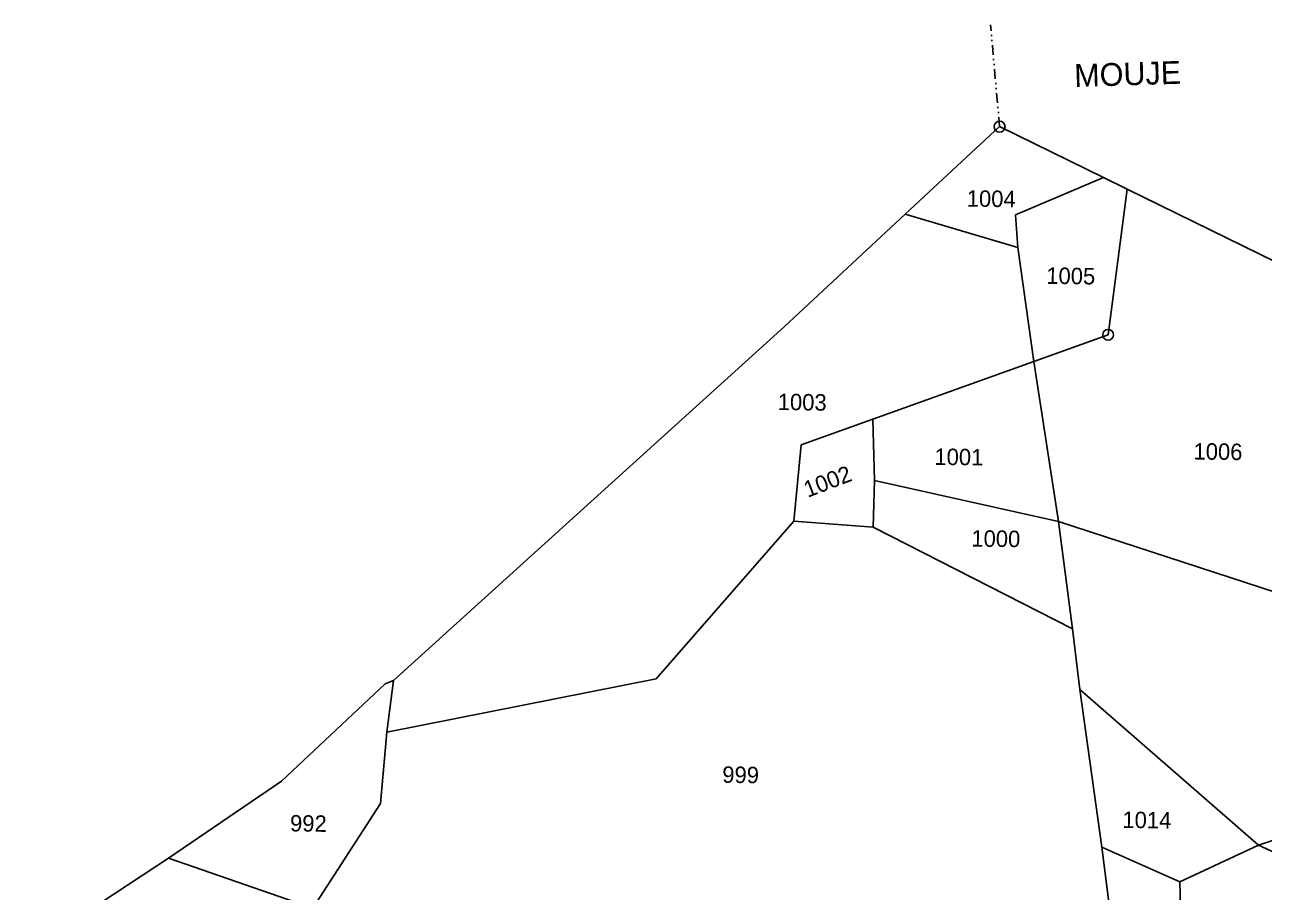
# Model space of a CAD drawing. Header units: metres. Extents: x 303639 to 307187, y 1938623 to 1940837.
# Drawn here: x 305059 to 305712, y 1940379 to 1940837 of the extents above; entities that cross this region are included whole.
import ezdxf

# ---------------------------------------------------------------- set-up
doc = ezdxf.new("R2010")
doc.units = ezdxf.units.M
doc.linetypes.add('DIVIDE', pattern=[1.25, 0.5, -0.25, 0, -0.25, 0, -0.25])
for name, color, linetype in [('POLY_PARCEL', 6, 'Continuous'), ('TEXT_MAPOUT', 7, 'Continuous'), ('TEXT_PARCEL', 7, 'Continuous'), ('V_BOUND_LINE', 7, 'Continuous'), ('V_DIVIDE_LINE', 7, 'DIVIDE')]:
    doc.layers.add(name, color=color, linetype=linetype)
doc.styles.add('TEXT_MAP', font='')
doc.styles.get('TEXT_MAP').set_extended_font_data('Kruti Dev 050')

msp = doc.modelspace()

# ---------------------------------------------------------------- linework, layer by layer
for centre in [(305572.86, 1940783.13), (305630.11, 1940673.37)]:
    msp.add_circle(centre, 2.87)
at = {"layer": 'POLY_PARCEL'}
for p, q in [((305581.25, 1940736.65), (305627.66, 1940756.27)), ((305630.11, 1940673.37), (305640.08, 1940750.18)), ((305523.13, 1940736.94), (305582.45, 1940719.4)), ((305582.45, 1940719.4), (305581.25, 1940736.65)), ((305582.45, 1940719.4), (305590.84, 1940659.3)), ((305590.84, 1940659.3), (305630.11, 1940673.37)), ((305590.84, 1940659.3), (305506.04, 1940628.92)), ((305603.9, 1940574.84), (305590.84, 1940659.3)), ((305468.18, 1940615.4), (305506.04, 1940628.92)), ((305506.04, 1940628.92), (305506.8, 1940596.48)), ((305464.32, 1940575.05), (305468.18, 1940615.4)), ((305506.11, 1940571.86), (305506.8, 1940596.48)), ((305506.8, 1940596.48), (305603.9, 1940574.84)), ((305391.8, 1940491.95), (305464.32, 1940575.05)), ((305464.32, 1940575.05), (305506.11, 1940571.86)), ((305611.27, 1940518.37), (305603.9, 1940574.84)), ((305603.9, 1940574.84), (305865.91, 1940489.34)), ((305506.11, 1940571.86), (305611.27, 1940518.37)), ((305611.27, 1940518.37), (305615.16, 1940486.24)), ((305249.74, 1940463.76), (305391.8, 1940491.95)), ((305249.74, 1940463.76), (305253.23, 1940491.12)), ((305626.86, 1940403.18), (305615.16, 1940486.24)), ((305615.16, 1940486.24), (305709.34, 1940404.29)), ((305246.27, 1940426.17), (305249.74, 1940463.76)), ((305857.93, 1940452.51), (305709.34, 1940404.29)), ((305210.6, 1940371), (305246.27, 1940426.17)), ((305709.34, 1940404.29), (305667.92, 1940384.92)), ((305709.34, 1940404.29), (305844.93, 1940341.7)), ((305210.6, 1940371), (305134.48, 1940397.39)), ((305626.86, 1940403.18), (305667.92, 1940384.92)), ((305639.15, 1940306.42), (305626.86, 1940403.18)), ((305667.92, 1940384.92), (305670.23, 1940301.65))]:
    msp.add_line(p, q, dxfattribs=at)
at = {"layer": 'V_BOUND_LINE'}
for p, q in [((305523.13, 1940736.94), (305572.86, 1940783.13)), ((305572.86, 1940783.13), (305627.66, 1940756.27)), ((305627.66, 1940756.27), (305640.08, 1940750.18)), ((305640.08, 1940750.18), (305758.19, 1940692.27)), ((305459.27, 1940677.63), (305523.13, 1940736.94)), ((305253.23, 1940491.12), (305459.27, 1940677.63)), ((305194.08, 1940437.88), (305248.78, 1940489.33)), ((305248.78, 1940489.33), (305253.23, 1940491.12)), ((305134.48, 1940397.39), (305194.08, 1940437.88)), ((305058.71, 1940347.48), (305134.48, 1940397.39))]:
    msp.add_line(p, q, dxfattribs=at)
at = {"layer": 'V_DIVIDE_LINE', "ltscale": 10}
msp.add_line((305572.86, 1940783.13), (305568.07, 1940836.86), dxfattribs=at)

# ---------------------------------------------------------------- texts
at = {"layer": 'TEXT_MAPOUT', "ltscale": 10}
msp.add_text('MOUJE', height=12.046, rotation=1.8014, dxfattribs=at).set_placement((305612.41, 1940804.02))
at = {"layer": 'TEXT_PARCEL', "style": 'TEXT_MAP'}
for s, rotation, p in [('1004', 359.20201, (305555.49, 1940740.98)), ('1005', 359.20201, (305597.44, 1940700.26)), ('1003', 359.20201, (305455.8, 1940633.69)), ('1001', 359.20201, (305538.43, 1940604.78)), ('1006', 359.20201, (305675.09, 1940607.62)), ('1002', 20.98798, (305471.59, 1940587.36)), ('1000', 359.20201, (305557.92, 1940561.7)), ('999', 359.20201, (305426.55, 1940437.11)), ('992', 359.20201, (305198.57, 1940411.47)), ('1014', 359.20201, (305637.58, 1940413.31))]:
    msp.add_text(s, height=8.673, rotation=rotation, dxfattribs=at).set_placement(p)

doc.saveas('drawing.dxf')
